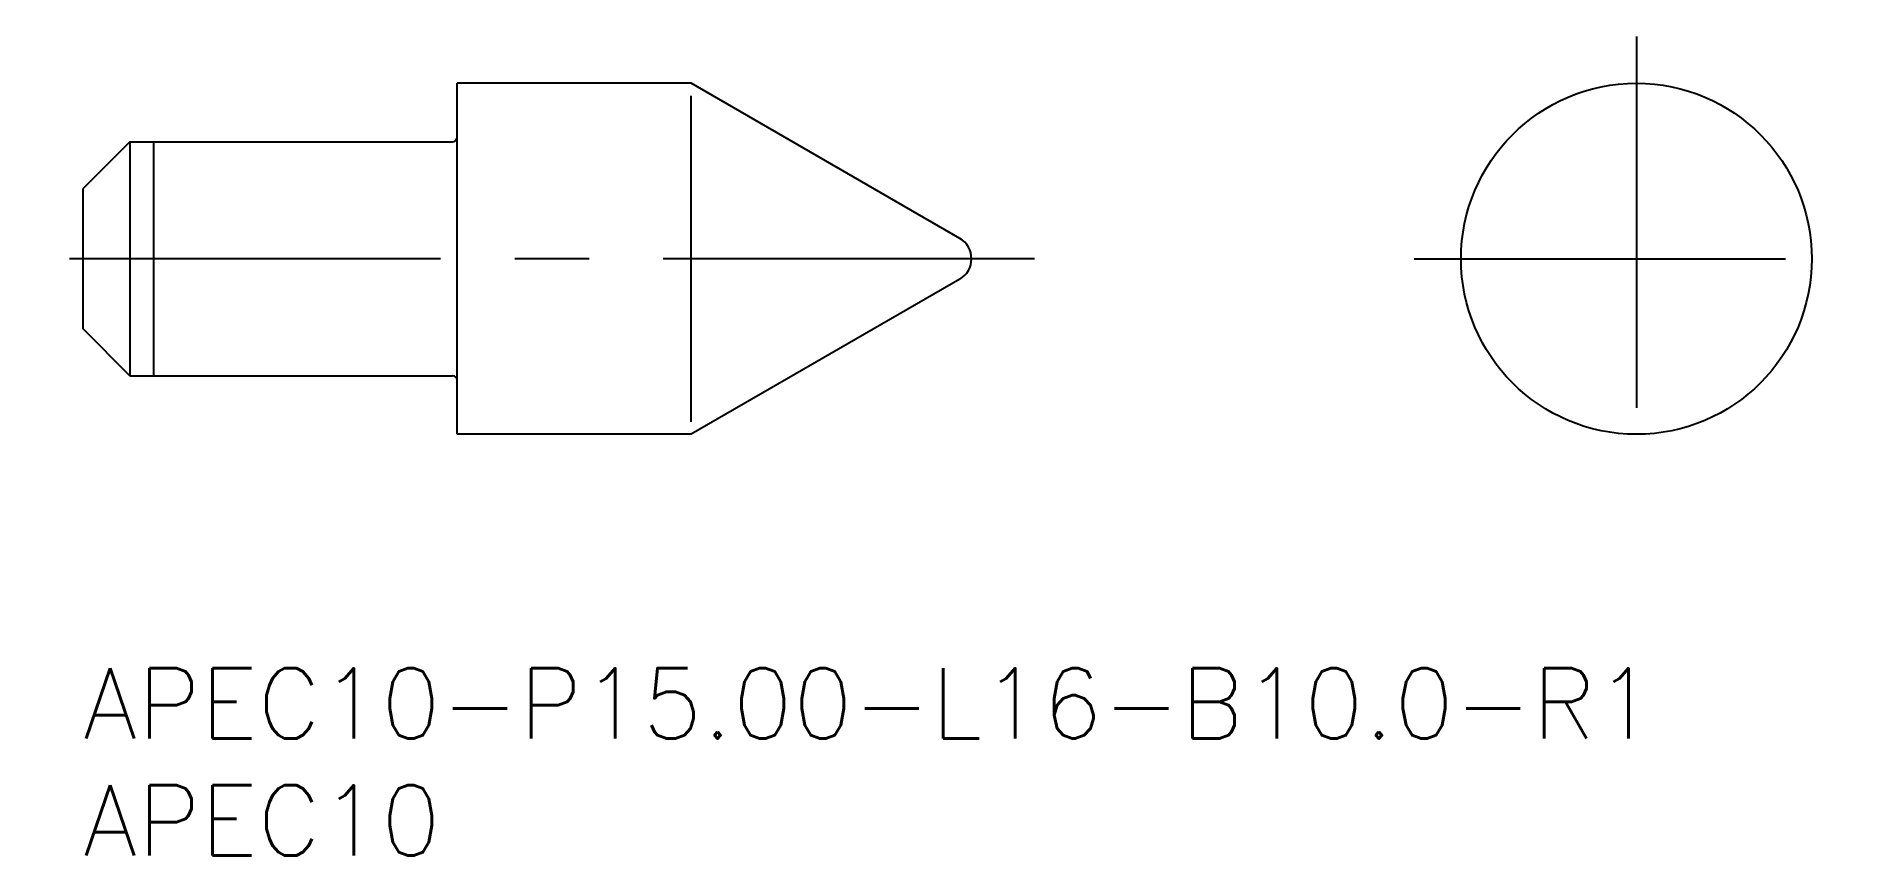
# Model space of a CAD drawing. Extents: x -2 to 75.9, y -8 to 27.
import ezdxf

# ---------------------------------------------------------------- set-up
doc = ezdxf.new("R2010")
doc.units = 0
doc.header["$LTSCALE"] = 0.5
doc.linetypes.add('CENTER', pattern=[50.8, 31.75, -6.35, 6.35, -6.35])
for name, color, linetype in [('MSM_CENTER', 1, 'CENTER'), ('MSM_CONTINUOUS', 7, 'CONTINUOUS'), ('MSM_NARROW', 5, 'CONTINUOUS'), ('MSM_PART_NUMBER', 7, 'CONTINUOUS')]:
    doc.layers.add(name, color=color, linetype=linetype)
doc.styles.get("Standard").update_dxf_attribs({"font": 'txt.shx', "height": 1.5, "bigfont": 'bigfont.shx'})

# ---------------------------------------------------------------- blocks, each defined once
blk = doc.blocks.new('*U14')
at = {"layer": 'MSM_PART_NUMBER'}
blk.add_text('APEC10-P15.00-L16-B10.0-R1', height=3, dxfattribs=at).set_placement((0, -3))
blk = doc.blocks.new('*U15')
at = {"layer": 'MSM_PART_NUMBER'}
blk.add_text('APEC10', height=3, dxfattribs=at).set_placement((0, -8))

msp = doc.modelspace()

# ---------------------------------------------------------------- linework, layer by layer
at = {"layer": 'MSM_CENTER'}
for p, q in [((66.426, 27), (66.426, 8)), ((40.682, 17.5), (-2, 17.5)), ((56.926, 17.5), (75.926, 17.5))]:
    msp.add_line(p, q, dxfattribs=at)
at = {"layer": 'MSM_CONTINUOUS'}
for p, q in [((16, 10), (16, 25)), ((26, 25), (16, 25)), ((37.49, 18.366), (26, 25)), ((2, 22.5), (0, 20.5)), ((2, 22.5), (2, 12.5)), ((2, 22.5), (15.8, 22.5)), ((0, 14.5), (0, 20.5)), ((37.49, 16.634), (26, 10)), ((2, 12.5), (0, 14.5)), ((2, 12.5), (15.8, 12.5)), ((26, 10), (16, 10))]:
    msp.add_line(p, q, dxfattribs=at)
msp.add_circle((66.426, 17.5), 7.5, dxfattribs=at)
for centre, radius, start, end in [((15.8, 22.7), 0.2, 270, 0), ((36.99, 17.5), 1, 300, 60), ((15.8, 12.3), 0.2, 0, 90)]:
    msp.add_arc(centre, radius, start, end, dxfattribs=at)
at = {"layer": 'MSM_NARROW'}
for p, q in [((26, 10.536), (26, 24.464)), ((3, 22.5), (3, 12.5))]:
    msp.add_line(p, q, dxfattribs=at)

# ---------------------------------------------------------------- block references
at = {"layer": 'MSM_CONTINUOUS'}
for name in ['*U14', '*U15']:
    msp.add_blockref(name, (0, 0), dxfattribs=at)

doc.saveas('drawing.dxf')
